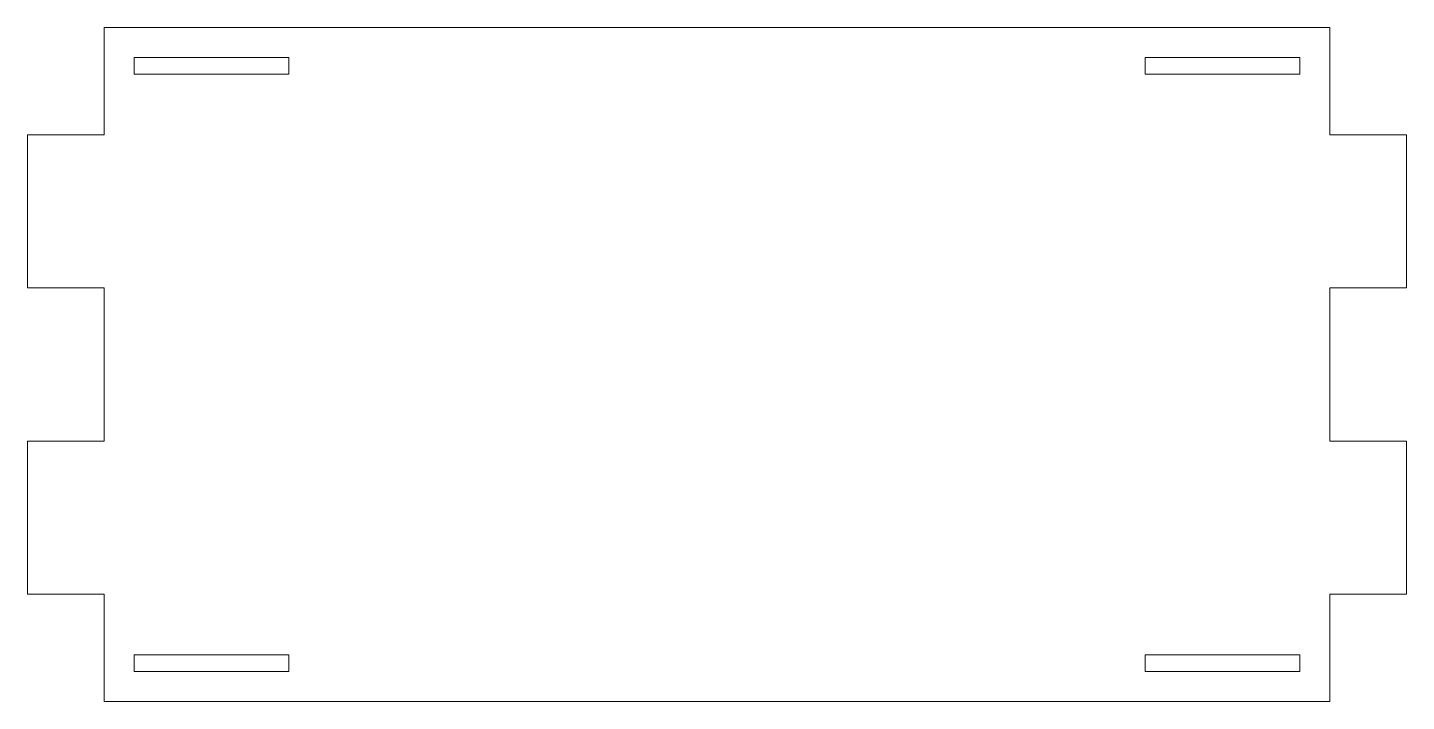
# Model space of a CAD drawing. Header units: millimetres. Extents: x 4.9 to 94.9, y -51.9 to -7.9.
import ezdxf

# ---------------------------------------------------------------- set-up
doc = ezdxf.new("R2010")
doc.units = ezdxf.units.MM
doc.header["$MEASUREMENT"] = 0
doc.layers.add('Layer 1', color=7, linetype='Continuous')

# ---------------------------------------------------------------- blocks, each defined once
blk = doc.blocks.new('block 3')
at = {"layer": 'Layer 1', "color": 250, "lineweight": 18}
blk.add_lwpolyline([(89.91, -7.947), (89.91, -14.946), (94.91, -14.946), (94.91, -24.946), (89.91, -24.946), (89.91, -34.946), (94.91, -34.946), (94.91, -44.946), (89.91, -44.946), (89.91, -51.947), (9.91, -51.947), (9.91, -44.946), (4.91, -44.946), (4.91, -34.946), (9.91, -34.946), (9.91, -24.946), (4.91, -24.946), (4.91, -14.946), (9.91, -14.946), (9.91, -7.947), (89.91, -7.947)], dxfattribs=at)
blk = doc.blocks.new('block 2')
at = {"layer": 'Layer 1', "color": 250, "lineweight": 18}
for points in [[(11.86, -9.897), (21.96, -9.897), (21.96, -10.997), (11.86, -10.997), (11.86, -9.897)], [(77.86, -9.897), (87.96, -9.897), (87.96, -10.997), (77.86, -10.997), (77.86, -9.897)], [(11.86, -48.897), (21.96, -48.897), (21.96, -49.997), (11.86, -49.997), (11.86, -48.897)], [(77.86, -48.897), (87.96, -48.897), (87.96, -49.997), (77.86, -49.997), (77.86, -48.897)]]:
    blk.add_lwpolyline(points, dxfattribs=at)
at = {"layer": 'Layer 1'}
blk.add_blockref('block 3', (0, 0), dxfattribs=at)

msp = doc.modelspace()

# ---------------------------------------------------------------- block references
at = {"layer": 'Layer 1'}
msp.add_blockref('block 2', (0, 0), dxfattribs=at)

doc.saveas('drawing.dxf')
